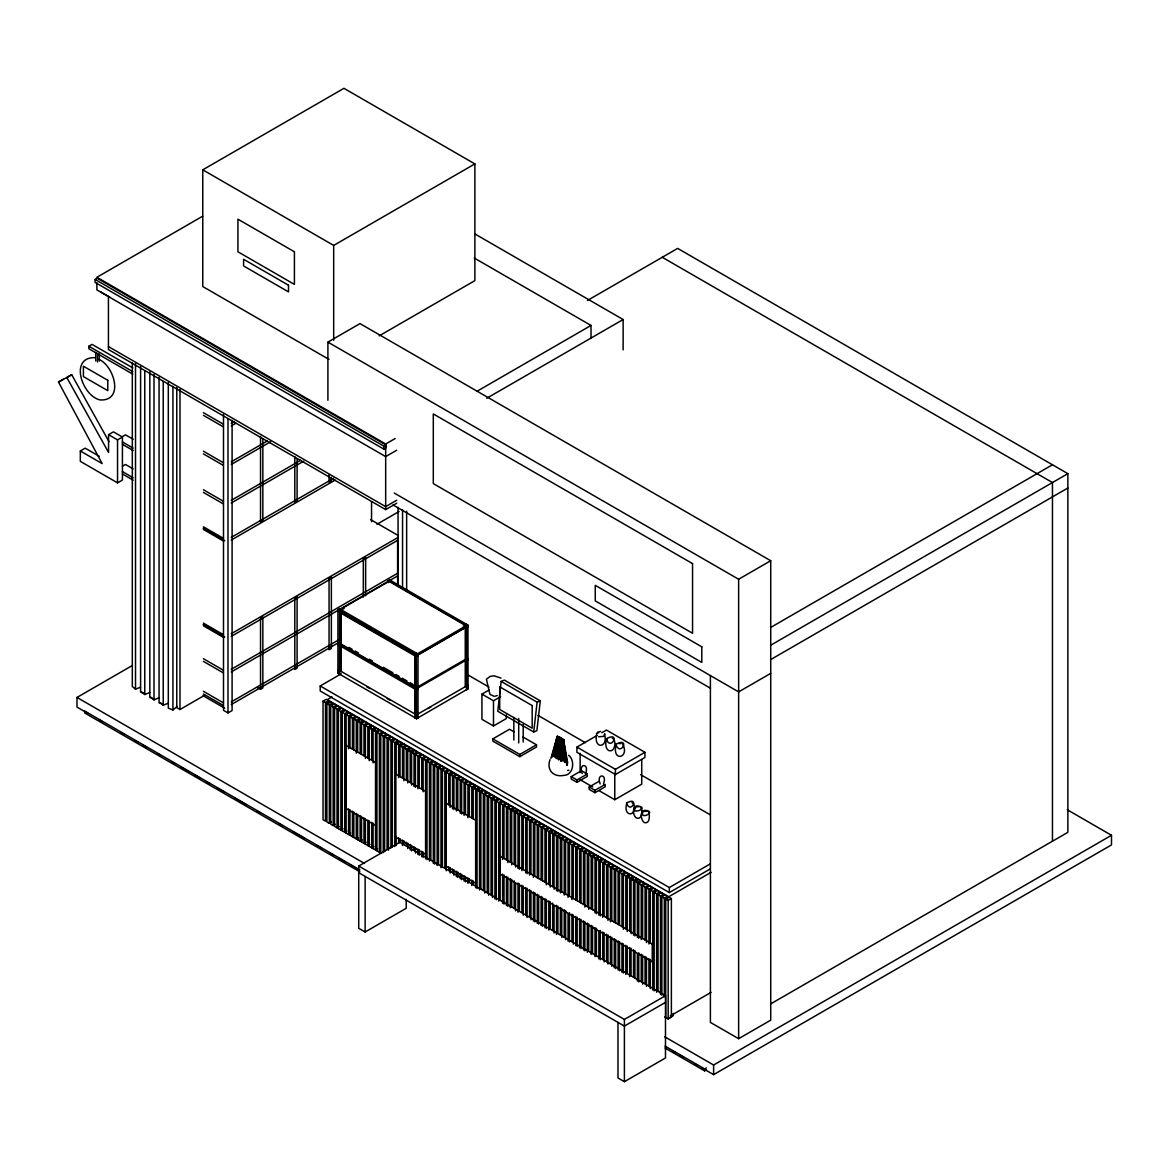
<?xml version="1.0" encoding="UTF-8"?>
<svg xmlns="http://www.w3.org/2000/svg" width="1170" height="1170" viewBox="0 0 1170 1170"><rect width="100%" height="100%" fill="white"/><g stroke="black" fill="none" stroke-linecap="round" stroke-linejoin="round"><path stroke-width="1.5" d="M406.209 899.32L406.209 908.286L365.128 931.993L358.722 928.293L358.722 866.034L399.789 842.327L665.481 995.714L665.481 1057.972L624.4 1081.68L617.979 1077.979L617.979 1022.404M738.636 1038.697L770.723 1020.181L770.723 560.722L738.636 579.252L738.636 1038.697L710.395 1022.404L710.395 675.587M558.09 759.462L559.991 737.334L559.114 737.729L556.584 758.613M558.719 759.871L559.991 737.334M559.362 759.505L560.635 737.758M501.169 681.408L497.762 711.258L533.71 732.01L536.884 730.694L540.291 700.845L504.343 680.092L501.169 681.408L537.103 702.161L540.291 700.845M533.71 732.01L537.103 702.161M555.94 758.145L558.47 737.261L559.114 737.729M557.227 758.233L559.333 740.844M553.878 756.449L557.593 736.881L554.507 756.946M554.521 756.069L558.236 736.515L558.865 737.012M555.15 756.581L558.192 740.581M596.481 733.839L597.694 732.127L600.663 731.425M616.005 745.202C611.925 762.065 629.943 758.262 622.776 744.149M550.88 758.452L557.344 736.179L552.591 756.946M551.962 756.405L557.344 736.179M552.386 755.63L558.236 736.515M168.304 382.605L168.304 708.128L172.941 709.971L177.138 706.461M607.42 738.592C604.597 741.473 605.226 751.798 611.062 750.774C615.318 749.97 616.444 739.615 612.305 738.226M643.003 811.717C639.083 820.872 658.374 811 644.611 810.327C639.434 811.146 641.043 820.389 644.231 822.569C649.979 824.382 649.833 815.417 648.75 812.156M328.96 359.395L202.761 286.548L202.761 169.826L343.951 88.32L474.874 163.902L474.874 280.624L379.182 335.863M202.717 216.172L96.876 277.29L385.676 444.015L395.153 438.545M95.077 279.44L97.139 278.241L385.924 444.98L385.924 447.949L383.877 449.134L95.077 282.394L95.077 279.44L383.877 446.165L385.924 444.98M132.78 374.122L88.861 348.762L88.861 346.232L92.064 344.389L132.853 367.936M109 441.675L71.721 374.736L66.836 377.544L108.561 452.468L108.561 434.684L113.431 431.862L122.426 437.053L122.426 480.036L117.541 482.844L80.32 461.36L80.32 450.991L102.141 463.583L58.5 382.063L63.37 379.255M202.761 169.826L333.684 245.422L474.874 163.902M80.32 450.991L85.191 448.168L99.231 456.271M122.426 436.615L125.497 434.83L133.204 439.276M108.561 434.684L117.541 439.861L122.426 437.053M327.907 400.257L327.907 342.123L359.994 323.593L770.723 560.722M122.426 466.245L125.497 464.475L133.204 468.921M231.236 423.277L234.395 421.463M231.236 425.953L235.96 423.218M231.236 461.814L267.462 440.9M231.236 464.49L270.621 441.748M231.236 500.35L300.544 460.336M231.236 503.012L303.703 461.185M587.515 300.427L677.664 248.391L1067.859 473.66L1067.859 832.323L770.518 1003.992M477.287 391.116L591.025 325.45L591.025 338.042M231.236 537.41L333.625 478.296M231.236 540.072L335.205 480.051M396.747 450.216L385.676 456.607L96.876 289.882L96.876 282.687M486.778 398.239L623.127 319.527L623.127 349.888M396.747 500.233L385.676 506.639L108.43 346.569M108.43 296.551L108.43 349.537L385.676 509.593L396.747 503.202M88.043 713.481L76.986 707.089L76.986 697.452L132.239 665.554M376.974 524.248L399.087 511.495M231.236 633.745L398.209 537.337M231.236 636.407L398.209 539.999M231.236 669.313L398.209 572.905M337.925 609.643L339.592 608.824L339.461 674.256L337.925 673.364L337.925 609.643L416.476 654.995M389.654 579.925L387.987 580.744L466.537 626.096L466.537 689.817L468.073 688.925L467.941 625.131L389.522 579.852L389.654 581.709L391.058 580.744M231.236 671.975L398.209 575.582M339.461 610.535L340.996 609.643M341.026 610.213L344.155 608.415M176.772 387.577L176.772 707.645L179.99 709.503L204.633 695.272M231.236 701.912L338.349 640.078M231.236 704.589L338.349 642.74M260.53 689.305L262.84 687.975L262.84 616.824L260.53 618.169L260.53 689.305L257.444 687.521M223.499 414.604L223.499 710.307L227.989 712.91L232.099 710.541L232.099 420.293M337.925 673.364L339.461 672.487M339.461 674.256L340.996 673.364M710.248 868.944L669.328 892.564L320.214 691.002L320.214 685.971L340.675 674.154M328.682 700.713L325.479 702.57L325.479 821.135L323.037 819.731L323.037 701.152L326.24 699.309L328.682 700.713L328.682 704.369M331.987 696.954L327.264 699.675L668.684 896.79L711.126 872.293M331.461 822.115L329.326 823.358L326.883 821.954L326.883 703.375L330.086 701.532L332.529 702.936L332.529 706.592M416.476 653.211L414.941 654.103L414.941 717.839L416.476 718.716L418.012 717.839L418.012 654.103L339.461 608.751M464.987 625.204L466.537 624.312M326.883 703.375L329.326 704.793L332.529 702.936M418.012 654.103L416.344 654.922L416.476 718.716L467.81 688.925L467.81 685.225L416.476 714.87L338.174 669.664L338.174 673.364L416.476 718.57M468.073 625.204L466.406 626.023L466.406 627.793L467.941 626.901M365.259 626.608L416.096 655.361M416.476 655.288L421.2 652.567M440.081 641.657L443.225 639.844M447.934 637.123L452.658 634.389M416.476 655.58L466.537 626.681M416.988 655.58L465.762 627.427L465.762 686.702M330.73 705.598L333.947 703.755L336.375 705.159L333.172 707.016L330.73 705.598L330.73 824.177L333.172 825.581L335.307 824.338M334.591 707.835L337.794 705.978L340.236 707.382L337.018 709.239L334.591 707.835L334.591 826.4L381.391 853.339M338.437 710.058L341.64 708.201L344.082 709.605L340.88 711.462L338.437 710.058L338.437 828.623M342.283 712.281L345.501 710.424L347.929 711.828L344.726 713.685L342.283 712.281L342.283 830.846M346.13 714.504L349.347 712.647L351.79 714.051L348.572 715.908L346.13 714.504L346.13 833.069M349.991 716.727L353.194 714.87L355.636 716.274L352.433 718.131L349.991 716.727L349.991 747.732M353.837 749.955L353.837 718.95L357.04 717.093L359.483 718.497L359.483 722.153M353.837 718.95L356.28 720.354L359.483 718.497M357.684 721.173L360.901 719.316L363.329 720.72L360.126 722.577L357.684 721.173L357.684 752.178M466.537 658.695L416.476 687.594L339.461 643.134M467.941 658.33L466.406 659.222L466.406 660.991L467.941 660.099M416.476 688.779L466.537 659.88M361.545 723.396L364.748 721.539L367.19 722.943L363.972 724.8L361.545 723.396L361.545 754.401M365.391 758.452L365.391 725.619L368.594 723.762L371.036 725.166L371.036 728.822M365.391 725.619L367.833 727.023L371.036 725.166M369.237 760.675L369.237 727.842L372.455 725.985L374.883 727.389L374.883 731.045M369.237 727.842L371.68 729.246L374.883 727.389M373.084 730.065L376.301 728.208L378.744 729.612L375.526 731.469L373.084 730.065L373.084 762.898M376.945 732.288L380.148 730.431L382.59 731.835L379.387 733.692L376.945 732.288L376.945 850.853M380.791 734.511L383.994 732.654L386.436 734.058L383.233 735.915L380.791 734.511L380.791 853.076M428.001 708.508L431.145 706.695M414.941 717.839L416.476 716.947L418.012 717.839M384.637 736.734L387.855 734.877L390.283 736.281L387.08 738.138L384.637 736.734L384.637 851.643M388.498 738.957L391.701 737.1L394.144 738.504L390.926 740.361L388.498 738.957L388.498 850.224M392.345 846.978L392.345 741.18L395.548 739.323L397.99 740.727L397.99 744.383M392.345 741.18L394.787 742.584L397.99 740.727M396.191 774.408L396.191 743.403L399.409 741.546L401.836 742.95L401.836 746.606M506.317 714.972L506.317 718.57L493.491 725.985L481.938 719.316L481.938 694.117L489.06 690.007M396.191 743.403L398.634 744.807L401.836 742.95M400.038 745.626L403.255 743.769L405.697 745.173L402.48 747.03L400.038 745.626L400.038 776.631M403.899 780.682L403.899 747.849L407.101 745.992L409.544 747.396L409.544 751.052M403.899 747.849L406.341 749.253L409.544 747.396M407.745 782.906L407.745 750.072L410.948 748.215L413.39 749.619L413.39 753.275M481.938 694.117L493.491 700.786L500.614 696.677M407.745 750.072L410.187 751.476L413.39 749.619M411.591 752.295L414.809 750.438L417.237 751.842L414.034 753.699L411.591 752.295L411.591 785.129M415.452 754.518L418.655 752.661L421.098 754.065L417.88 755.922L415.452 754.518L415.452 787.351M419.299 756.741L422.502 754.884L424.944 756.288L421.741 758.145L419.299 756.741L419.299 787.746M423.145 758.964L426.363 757.107L428.79 758.511L425.587 760.368L423.145 758.964L423.145 791.797M426.991 761.187L430.209 759.33L432.651 760.734L429.434 762.591L426.991 761.187L426.991 859.687M430.853 860.082L430.853 763.41L434.055 761.553L436.498 762.957L436.498 766.613M430.853 763.41L433.295 764.814L436.498 762.957M434.699 864.133L434.699 765.633L437.902 763.776L440.344 765.18L440.344 768.836M434.699 765.633L437.141 767.037L440.344 765.18M438.545 767.856L441.763 765.999L444.205 767.403L440.988 769.26L438.545 767.856L438.545 864.528M339.168 826.561L337.018 827.804L337.018 709.239M523.005 737.027L536.489 744.807L536.489 747.03L519.802 756.668L492.848 741.107L492.848 738.884L509.535 729.246L514.025 731.835M442.406 770.079L445.609 768.222L448.051 769.626L444.834 771.483L442.406 770.079L442.406 866.751M343.015 828.784L340.88 830.027L340.88 711.462M446.253 870.802L446.253 772.302L449.455 770.445L451.898 771.849L451.898 775.505M346.861 831.007L344.726 832.25L344.726 713.685M446.253 772.302L448.695 773.706L451.898 771.849M450.099 774.525L453.316 772.668L455.744 774.072L452.541 775.929L450.099 774.525L450.099 807.358M350.707 833.245L348.572 834.473L348.572 808.938M453.945 776.748L457.163 774.891L459.605 776.295L456.388 778.152L453.945 776.748L453.945 809.581M457.806 778.971L461.009 777.114L463.452 778.518L460.249 780.375L457.806 778.971L457.806 809.976M358.415 837.691L356.28 838.919L356.28 813.384M461.653 781.194L464.856 779.337L467.298 780.741L464.095 782.598L461.653 781.194L461.653 814.028M362.261 839.914L360.126 841.142L360.126 815.607M465.499 783.417L468.717 781.56L471.159 782.964L467.941 784.821L465.499 783.417L465.499 814.422M366.122 842.137L363.972 843.365L363.972 817.83M492.848 738.884L519.802 754.445L536.489 744.807M469.36 816.645L469.36 785.64L472.563 783.783L475.005 785.187L475.005 788.843M369.969 844.36L367.833 845.588L367.833 820.053M469.36 785.64L471.788 787.044L475.005 785.187M558.222 737.392L559.757 737.363M473.206 818.868L473.206 787.863L476.409 786.006L478.852 787.41L478.852 791.066M560.225 759.33L560.869 737.846L561.512 761.085M373.815 846.583L371.68 847.811L371.68 822.276M561.512 738.211L560.225 738.211M562.287 760.529L561.746 738.402L562.887 747.791M562.39 738.723L561.103 738.767M564.408 762.138L562.624 739.016L564.013 746.299M473.206 787.863L475.649 789.267L478.852 787.41M563.267 739.294L561.98 739.396M566.763 765.078L563.516 739.703L567.757 763.132M477.053 790.086L480.27 788.229L482.698 789.633L479.495 791.49L477.053 790.086L477.053 888.586M564.145 739.923L562.872 740.083M377.676 848.806L375.526 850.034L375.526 731.469M480.899 792.309L484.117 790.452L486.559 791.856L483.342 793.713L480.899 792.309L480.899 888.981M770.942 627.295L1052.459 464.768M484.76 794.532L487.963 792.675L490.405 794.079L487.203 795.936L484.76 794.532L484.76 893.032M488.607 895.255L488.607 796.755L491.809 794.898L494.252 796.302L494.252 799.958M601.775 732.756L606.44 730.065L644.933 752.295L644.933 757.473L615.42 774.525L576.912 752.295L576.912 747.103L597.109 735.447M488.607 796.755L491.049 798.159L494.252 796.302M492.453 798.978L495.671 797.121L498.113 798.525L494.895 800.382L492.453 798.978L492.453 897.478M496.314 801.201L499.517 799.344L501.959 800.748L498.742 802.605L496.314 801.201L496.314 899.701M770.518 645.328L1067.859 473.66M500.16 803.424L503.363 801.567L505.806 802.971L502.603 804.828L500.16 803.424L500.16 900.096M504.007 805.647L507.224 803.79L509.652 805.194L506.449 807.051L504.007 805.647L504.007 858.546M568.869 770.284L567.596 770.43M507.868 862.597L507.868 807.87L511.071 806.013L513.513 807.417L513.513 811.073M507.868 807.87L510.296 809.274L513.513 807.417M770.518 659.675L1067.859 488.007M511.714 864.82L511.714 810.093L514.917 808.236L517.359 809.64L517.359 813.296M571.209 776.631L581.475 770.708L587.252 774.043L587.252 776.412L576.971 782.335L571.209 779.001L571.209 776.631L576.971 779.966L587.252 774.043M511.714 810.093L514.156 811.497L517.359 809.64M515.56 867.043L515.56 812.316L518.763 810.459L521.206 811.863L521.206 815.519M515.56 812.316L518.003 813.72L521.206 811.863M519.407 814.539L522.624 812.682L525.067 814.086L521.849 815.943L519.407 814.539L519.407 869.266M770.723 673.364L738.636 691.894L394.261 493.067M523.268 816.762L526.471 814.905L528.913 816.309L525.696 818.166L523.268 816.762L523.268 869.661M527.114 818.985L530.317 817.128L532.759 818.532L529.557 820.389L527.114 818.985L527.114 873.712M576.912 747.103L615.42 769.333L644.933 752.295M589.168 787L594.945 790.335L605.212 784.412L605.212 786.781L594.945 792.719L589.168 789.384L589.168 787L599.435 781.077M530.961 821.208L534.178 819.351L536.606 820.755L533.403 822.612L530.961 821.208L530.961 874.107M534.822 823.431L538.024 821.574L540.467 822.978L537.249 824.835L534.822 823.431L534.822 876.33M538.668 825.654L541.871 823.797L544.313 825.201L541.11 827.058L538.668 825.654L538.668 878.553M542.514 827.877L545.717 826.02L548.16 827.424L544.957 829.281L542.514 827.877L542.514 880.776M546.361 884.827L546.361 830.1L549.578 828.243L552.021 829.647L552.021 833.303M546.361 830.1L548.803 831.504L552.021 829.647M550.222 887.05L550.222 832.323L553.425 830.466L555.867 831.87L555.867 835.526M550.222 832.323L552.649 833.727L555.867 831.87M554.068 889.273L554.068 834.546L557.271 832.689L559.713 834.093L559.713 837.749M599.025 790.627L614.776 799.71L641.73 784.149L641.73 759.52M554.068 834.546L556.51 835.95L559.713 834.093M557.914 836.769L561.132 834.912L563.56 836.331L560.357 838.173L557.914 836.769L557.914 891.496M561.775 838.992L564.978 837.135L567.421 838.554L564.203 840.396L561.775 838.992L561.775 891.891M565.622 841.215L568.825 839.358L571.267 840.777L568.064 842.619L565.622 841.215L565.622 894.114M569.468 843.438L572.671 841.581L575.113 843L571.911 844.842L569.468 843.438L569.468 896.337M573.315 845.661L576.532 843.804L578.974 845.223L575.757 847.065L573.315 845.661L573.315 898.56M577.176 847.884L580.378 846.027L582.821 847.446L579.603 849.288L577.176 847.884L577.176 900.783M581.022 850.107L584.225 848.25L586.667 849.669L583.464 851.511L581.022 850.107L581.022 903.006M584.868 907.057L584.868 852.33L588.086 850.473L590.514 851.892L590.514 855.533M584.868 852.33L587.311 853.734L590.514 851.892M588.729 909.28L588.729 854.553L591.932 852.696L594.375 854.115L594.375 857.756M588.729 854.553L591.157 855.957L594.375 854.115M592.576 909.675L592.576 856.776L595.779 854.919L598.221 856.338L598.221 859.979M592.576 856.776L595.018 858.18L598.221 856.338M596.422 858.999L599.625 857.142L602.067 858.561L598.865 860.403L596.422 858.999L596.422 913.726M600.268 861.222L603.486 859.365L605.928 860.784L602.711 862.626L600.268 861.222L600.268 915.949M604.129 863.445L607.332 861.588L609.775 863.007L606.557 864.849L604.129 863.445L604.129 916.344M607.976 865.668L611.179 863.811L613.621 865.23L610.418 867.072L607.976 865.668L607.976 920.395M611.822 867.891L615.04 866.034L617.467 867.453L614.265 869.295L611.822 867.891L611.822 920.79M615.683 870.114L618.886 868.257L621.328 869.676L618.111 871.518L615.683 870.114L615.683 923.013M619.53 872.337L622.732 870.48L625.175 871.899L621.972 873.741L619.53 872.337L619.53 925.236M623.376 929.287L623.376 874.56L626.579 872.703L629.021 874.122L629.021 877.763M623.376 874.56L625.818 875.964L629.021 874.122M627.222 931.51L627.222 876.783L630.44 874.926L632.882 876.345L632.882 879.986M627.222 876.783L629.665 878.187L632.882 876.345M631.083 933.733L631.083 879.006L634.286 877.149L636.729 878.568L636.729 882.209M631.083 879.006L633.511 880.41L636.729 878.568M634.93 881.229L638.133 879.372L640.575 880.791L637.372 882.633L634.93 881.229L634.93 935.956M638.776 883.452L641.994 881.595L644.421 883.014L641.218 884.856L638.776 883.452L638.776 938.179M642.637 885.675L645.84 883.818L648.282 885.237L645.065 887.079L642.637 885.675L642.637 938.574M646.483 887.898L649.686 886.041L652.129 887.46L648.926 889.302L646.483 887.898L646.483 942.625M650.33 890.121L653.533 888.264L655.975 889.683L652.772 891.525L650.33 890.121L650.33 943.02M654.176 892.344L657.394 890.487L659.836 891.906L656.619 893.748L654.176 892.344L654.176 990.844M320.214 685.971L669.328 887.533L710.248 863.899M658.037 894.567L661.24 892.71L663.683 894.129L660.465 895.971L658.037 894.567L658.037 991.253M661.884 995.29L661.884 896.79L665.087 894.933L667.529 896.352L667.529 899.993M661.884 896.79L664.326 898.194L667.529 896.352M665.73 1017.578L665.73 899.013L668.947 897.156L671.375 898.575L671.375 1017.139L668.172 1018.997L664.75 1016.935M665.73 899.013L668.172 900.417L671.375 898.575M358.722 866.034L624.4 1019.436L665.481 995.714M665.481 1002.397L624.4 1026.105L358.722 872.703M670.264 1015.94L711.126 992.335M669.269 1017.988L673.306 1015.662L673.306 1013.279M665.087 1046.112L704.618 1068.941L706.417 1067.903M664.633 1036.737L713.612 1065.007L1111.5 835.292L1111.5 844.915L713.612 1074.645L702.556 1068.254M665.087 1048.042L704.618 1070.857L706.417 1069.819M58.5 382.063L71.721 374.736M497.206 695.521L495.261 696.179M597.797 733.034L598.63 732.669M636.056 806.934C628.729 815.958 651.924 807.476 636.904 805.881C631.712 806.656 632.868 817.04 637.182 818.269C642.447 819.19 643.017 809.874 640.473 807.271M132.312 362.817L132.312 686.527L135.515 689.188L140.517 687.185M141.555 691.85L144.758 694.527L149.76 692.523M150.798 697.188L154.001 699.865L159.003 697.861M160.027 702.526L163.23 705.203L168.246 703.199M643.749 811.38L647.405 811.38M618.857 743.55L620.963 743.55M636.933 806.73L638.835 806.73M494.12 696.267L489.923 694.395L486.413 679.214L490.128 676.421L494.12 675.792L501.038 678.103M94.843 357.669C68.898 356.996 82.163 396.221 100.196 399.95C124.371 401.149 114.294 366.005 98.997 359.424M598.572 736.778L603.618 736.398L604.846 733.839M145.212 693.971L140.59 692.113L140.59 366.59M154.455 699.309L149.819 697.452L149.819 371.928M163.698 704.632L159.061 702.79L159.061 377.266M632.005 802.488L633.35 803.263M662.264 257.283L1052.459 482.552L1052.459 841.215M475.049 234.029L623.127 319.527M474.259 258.029L591.025 325.45M327.907 342.123L738.636 579.252M1067.274 809.757L1111.5 835.292M100.532 291.842L109.995 297.312M393.003 504.943L710.453 688.223M88.861 346.232L132.78 371.592M203.405 412.674L223.426 424.227M203.405 415.335L223.426 426.904M370.524 519.538L398.253 535.538M203.405 451.21L223.426 462.764M203.405 453.872L223.426 465.441M463.276 625.994L466.406 627.793M122.426 441.938L133.204 448.168M203.405 489.747L223.426 501.301M122.426 444.322L133.204 450.538M203.405 492.409L223.426 503.963M122.426 471.583L133.204 477.813M122.426 473.952L133.204 480.183M466.83 674.286L488.943 687.053M537.908 715.323L585.307 742.687M640.59 774.613L710.102 814.73M203.405 526.792L223.426 538.346M203.156 528.27L224.713 540.73M203.405 529.454L223.426 541.023M374.034 631.083L377.179 632.897M388.177 639.244L391.321 641.072M362.115 624.795L340.104 612.085L340.104 671.375M580.13 779.703L592.722 786.986M348.982 647.449L352.111 649.262M355.256 651.061L358.386 652.875M369.34 659.207L372.469 661.006M383.438 667.339L392.827 672.765M395.957 674.563L399.102 676.377M402.231 678.191L406.926 680.896M410.056 682.71L413.185 684.509M342.605 646.132L345.75 647.946M350.459 650.666L359.892 656.121M363.036 657.935L374.034 664.282M377.179 666.096L386.612 671.536M399.189 678.805L408.622 684.245M366.839 686.805L369.983 688.618M387.27 698.607L390.414 700.42M203.405 623.127L223.426 634.696M203.156 624.604L224.713 637.065M203.405 625.804L223.426 637.357M323.037 701.152L325.479 702.57M203.405 658.695L223.426 670.264M203.405 661.372L223.426 672.925M203.405 691.309L223.426 702.863M203.405 693.971L223.426 705.539M203.156 695.755L224.713 708.201M76.986 697.452L364.484 863.445M359.863 869.895L84.679 711.024L84.679 712.939L359.863 871.811M99.099 719.857L102.258 721.685M121.212 732.625L124.371 734.453M135.427 740.829L138.587 742.658M143.325 745.392L146.484 747.221M157.555 753.597L160.714 755.425M171.771 761.816L174.93 763.63M181.248 767.286L189.145 771.849M195.463 775.491L200.202 778.226M206.52 781.882L209.679 783.695M217.576 788.258L223.894 791.914M234.951 798.291L246.007 804.682M257.064 811.059L260.223 812.887M279.191 823.826L282.35 825.654M293.407 832.045L304.463 838.422M317.099 845.72L321.838 848.455M329.735 853.018L332.894 854.846M339.212 858.487L345.53 862.129M350.269 864.879L358.166 869.427M672.531 1050.923L675.69 1052.751M680.428 1055.486L683.587 1057.314M694.658 1063.691L697.817 1065.519M568.576 755.25C575.362 760.149 573.622 775.374 563.691 775.403C553.702 777.406 546.288 770.24 549.973 759.696M633.716 803.775C637.738 816.587 623.186 817.508 626.52 804.317M604.568 734.087C608.473 748.405 593.453 749.4 596.612 734.687M563.516 739.703L567.391 765.297M564.379 749.794L565.68 762.036M562.624 739.016L565.037 762.416M563.077 751.418L563.574 760.485M561.746 738.402L562.931 760.851M713.612 1065.007L713.612 1074.645M704.618 1068.941L704.618 1070.857M669.328 887.533L669.328 892.564M668.172 900.417L668.172 1018.997M664.326 898.194L664.326 996.708M660.465 895.971L660.465 994.485M656.619 893.748L656.619 992.262M652.772 891.525L652.772 990.039M650.33 959.444L650.33 988.621M648.926 889.302L648.926 944.029M648.926 958.625L648.926 985.988M646.483 957.221L646.483 986.398M645.065 887.079L645.065 939.978M645.065 956.402L645.065 983.765M642.637 954.998L642.637 984.175M641.218 884.856L641.218 939.583M641.218 954.179L641.218 981.542M638.776 952.775L638.776 981.952M637.372 882.633L637.372 937.36M637.372 953.784L637.372 981.133M634.93 950.552L634.93 977.901M633.511 880.41L633.511 935.137M633.511 949.733L633.511 977.096M631.083 948.329L631.083 975.678M629.665 878.187L629.665 931.086M629.665 947.51L629.665 976.687M627.222 946.106L627.222 973.455M625.818 875.964L625.818 928.863M625.818 945.287L625.818 974.464M624.4 1019.436L624.4 1081.68M623.376 943.883L623.376 973.06M621.972 873.741L621.972 926.64M621.972 943.064L621.972 972.241M619.53 941.66L619.53 970.837M618.111 871.518L618.111 924.417M618.111 940.841L618.111 970.018M615.683 939.437L615.683 968.614M615.42 769.333L615.42 774.525M614.776 773.311L614.776 799.71M614.265 869.295L614.265 922.194M614.265 938.618L614.265 967.795M611.822 937.214L611.822 966.391M610.418 867.072L610.418 921.799M610.418 936.395L610.418 963.758M607.976 934.991L607.976 964.168M606.557 864.849L606.557 917.748M606.557 934.172L606.557 961.535M604.129 932.768L604.129 961.945M603.442 783.929C607.859 773.326 595.764 773.326 600.181 783.929M602.711 862.626L602.711 917.353M602.711 931.949L602.711 959.312M600.268 930.545L600.268 959.722M598.865 860.403L598.865 915.13M598.865 931.554L598.865 958.903M596.422 928.322L596.422 955.671M594.945 790.335L594.945 792.719M595.018 858.18L595.018 912.907M595.018 927.503L595.018 956.68M592.576 926.099L592.576 953.448M591.157 855.957L591.157 908.856M591.157 925.28L591.157 954.457M588.729 923.876L588.729 951.225M587.311 853.734L587.311 906.633M587.311 923.057L587.311 952.234M585.483 773.56C589.899 762.942 577.79 762.942 582.207 773.56M584.868 921.653L584.868 950.83M583.464 851.511L583.464 904.41M583.464 920.834L583.464 950.011M581.022 919.43L581.022 948.607M580.13 753.304L580.13 772.668M579.603 849.288L579.603 902.187M579.603 918.611L579.603 947.788M577.176 917.207L577.176 946.384M576.971 779.966L576.971 782.335M575.757 847.065L575.757 899.964M575.757 916.388L575.757 945.565M573.315 914.969L573.315 944.161M571.911 844.842L571.911 899.569M571.911 914.165L571.911 941.528M569.468 912.746L569.468 941.938M568.064 842.619L568.064 897.346M568.064 913.755L568.064 941.119M565.622 910.523L565.622 939.715M564.203 840.396L564.203 895.123M564.203 909.719L564.203 937.082M561.775 908.3L561.775 937.492M560.869 737.846L560.869 761.465M560.357 838.173L560.357 892.9M560.357 907.496L560.357 934.859M557.914 906.077L557.914 933.441M556.51 835.95L556.51 890.677M556.51 905.273L556.51 934.45M554.068 905.682L554.068 933.046M552.649 833.727L552.649 886.626M552.649 903.05L552.649 930.413M550.222 901.631L550.222 928.995M548.803 831.504L548.803 884.403M548.803 900.827L548.803 930.004M546.361 899.408L546.361 928.6M544.957 829.281L544.957 882.18M544.957 898.604L544.957 927.781M542.514 897.185L542.514 926.377M541.11 827.058L541.11 879.957M541.11 896.381L541.11 925.558M538.668 894.962L538.668 924.154M537.249 824.835L537.249 877.734M537.249 894.158L537.249 923.335M534.822 892.739L534.822 921.931M533.403 822.612L533.403 877.339M533.403 891.935L533.403 921.112M530.961 890.516L530.961 919.708M529.557 820.389L529.557 875.116M529.557 889.712L529.557 917.075M527.114 888.293L527.114 917.485M525.696 818.166L525.696 872.893M525.696 887.489L525.696 914.852M523.268 886.07L523.268 915.262M523.195 724.596L523.195 742.029M521.849 815.943L521.849 870.67M521.849 885.266L521.849 912.629M519.802 754.445L519.802 756.668M519.407 883.847L519.407 911.211M518.705 718.468L518.705 742.877M518.003 813.72L518.003 868.447M518.003 883.043L518.003 912.22M515.56 883.452L515.56 910.816M514.156 811.497L514.156 864.396M514.156 880.82L514.156 908.183M513.835 717.4L513.835 740.054M511.714 879.401L511.714 906.765M510.296 809.274L510.296 862.173M510.296 878.597L510.296 907.774M507.868 877.178L507.868 906.37M506.449 807.051L506.449 859.95M506.449 876.374L506.449 905.551M504.007 874.955L504.007 904.147M502.603 804.828L502.603 859.555M502.603 874.151L502.603 903.328M498.742 802.605L498.742 901.105M494.895 800.382L494.895 898.882M493.491 700.786L493.491 725.985M491.049 798.159L491.049 894.831M487.203 795.936L487.203 892.608M483.342 793.713L483.342 890.385M479.495 791.49L479.495 889.99M475.649 789.267L475.649 887.767M473.206 880.893L473.206 884.535M471.788 787.044L471.788 818.049M471.788 880.074L471.788 885.544M469.36 878.67L469.36 882.312M467.941 784.821L467.941 817.654M467.941 877.851L467.941 883.321M465.499 876.447L465.499 881.917M465.25 627.135L465.25 686.41M464.095 782.598L464.095 815.431M464.095 875.628L464.095 881.098M461.653 874.224L461.653 879.694M460.249 780.375L460.249 813.208M460.249 873.405L460.249 878.875M457.806 872.001L457.806 877.471M456.388 778.152L456.388 810.985M456.388 871.182L456.388 876.652M453.945 869.778L453.945 875.248M452.541 775.929L452.541 808.762M452.541 868.959L452.541 872.601M450.099 867.555L450.099 873.025M448.695 773.706L448.695 804.711M448.695 866.736L448.695 870.378M444.834 771.483L444.834 868.155M440.988 769.26L440.988 867.76M437.141 767.037L437.141 865.537M433.295 764.814L433.295 863.314M429.434 762.591L429.434 861.091M425.587 760.368L425.587 858.868M423.145 851.994L423.145 857.464M421.741 758.145L421.741 789.15M421.741 851.175L421.741 856.645M419.299 849.771L419.299 855.241M417.88 654.03L417.88 655.8L416.344 656.692L338.057 611.486L338.057 609.716M417.88 755.922L417.88 788.755M417.88 848.952L417.88 854.422M415.569 655.653L415.569 714.943M415.452 847.548L415.452 853.018M414.034 753.699L414.034 786.532M414.034 846.729L414.034 850.371M411.591 845.325L411.591 850.795M410.187 751.476L410.187 782.481M410.187 844.506L410.187 849.976M407.745 843.102L407.745 848.572M406.648 511.188L406.648 591.493M406.341 749.253L406.341 780.258M406.341 842.283L406.341 845.925M403.899 840.879L403.899 844.521M402.553 509.901L402.553 588.393M402.48 747.03L402.48 778.035M402.48 840.06L402.48 845.53M400.038 838.656L400.038 842.298M398.634 744.807L398.634 777.64M398.634 837.837L398.634 843.307M398.049 507.312L398.049 585.804M397.61 539.019L397.61 586.448M396.191 836.433L396.191 845.544M394.787 742.584L394.787 846.553M390.926 740.361L390.926 847.987M388.104 580.817L388.104 582.587M387.08 738.138L387.08 849.405M385.676 444.015L385.676 509.593M383.877 446.165L383.877 449.134M383.233 735.915L383.233 852.652M379.387 733.692L379.387 852.257M373.084 823.095L373.084 848.63M371.68 729.246L371.68 760.251M371.548 501.652L371.548 521.659M369.237 820.872L369.237 846.407M367.833 727.023L367.833 758.028M365.64 595.779L365.64 557.476L363.329 558.807L363.329 597.109M365.391 818.649L365.391 844.184M365.128 876.418L365.128 931.993M363.972 724.8L363.972 755.805M361.545 816.426L361.545 841.961M360.126 722.577L360.126 753.582M357.684 814.203L357.684 839.738M356.28 720.354L356.28 753.188M353.837 811.98L353.837 837.515M352.433 718.131L352.433 749.136M352.433 811.161L352.433 836.696M349.991 809.757L349.991 835.292M348.572 715.908L348.572 748.741M340.996 613.285L340.996 671.551M340.748 613.358L340.748 670.849M340.616 611.793L340.616 671.068M333.684 245.422L333.684 340.251M333.172 707.016L333.172 825.581M331.373 477.287L331.373 480.928L329.062 482.259L329.062 474.991M329.326 704.793L329.326 823.358M297.107 458.903L297.107 500.702L294.796 502.047L294.796 456.607M262.84 438.721L262.84 520.489L260.53 521.835L260.53 436.41M227.989 419.021L227.989 712.91M179.99 389.434L179.99 709.503M172.941 386.275L172.941 709.971M163.23 381.493L163.23 705.203M154.001 374.341L154.001 699.865M144.758 370.817L144.758 694.527M135.515 363.665L135.515 689.188M117.541 439.861L117.541 482.844M99.318 354.101L99.318 361.018M97.52 353.413L97.52 362.056M95.721 352.375L95.721 361.018M606.25 738.767C610.725 752.149 621.343 730.636 606.25 738.767M615.873 744.325C620.363 757.707 630.966 736.193 615.873 744.325M626.535 802.986C630.586 815.066 640.165 795.644 626.535 802.986M297.107 597.051L294.796 598.382L294.796 669.518L297.107 668.187L297.107 597.051M331.373 577.263L329.062 578.594L329.062 649.73L331.373 648.399L331.373 577.263M389.522 581.037L339.461 609.936L416.476 654.396L466.537 625.497L389.522 581.037M417.88 687.229L416.344 688.121L338.057 642.915L338.057 644.685L416.344 689.89L417.88 688.998L417.88 687.229M294.416 251.784L237.934 219.185L237.934 251.784L294.416 284.398L294.416 251.784M288.507 285.217L243.579 259.272L243.579 265.941L288.507 291.886L288.507 285.217M692.552 563.618L433.295 413.931L433.295 483.59L692.552 633.277L692.552 563.618M701.795 646.834L595.267 585.336L595.267 600.897L701.795 662.395L701.795 646.834M107.786 380.294L83.406 366.21L83.406 376.579L107.786 390.663L107.786 380.294M532.189 705.568L499.707 686.819L499.707 709.488L532.189 728.237L532.189 705.568M375.979 762.708L345.823 745.29L345.823 808.28L375.979 825.684L375.979 762.708M426.041 791.607L395.869 774.189L395.869 837.179L426.041 854.597L426.041 791.607M476.088 820.506L445.931 803.088L445.931 866.078L476.088 883.496L476.088 820.506M652.26 944.073L499.517 855.884L499.517 873.668L652.26 961.857L652.26 944.073"/></g></svg>
